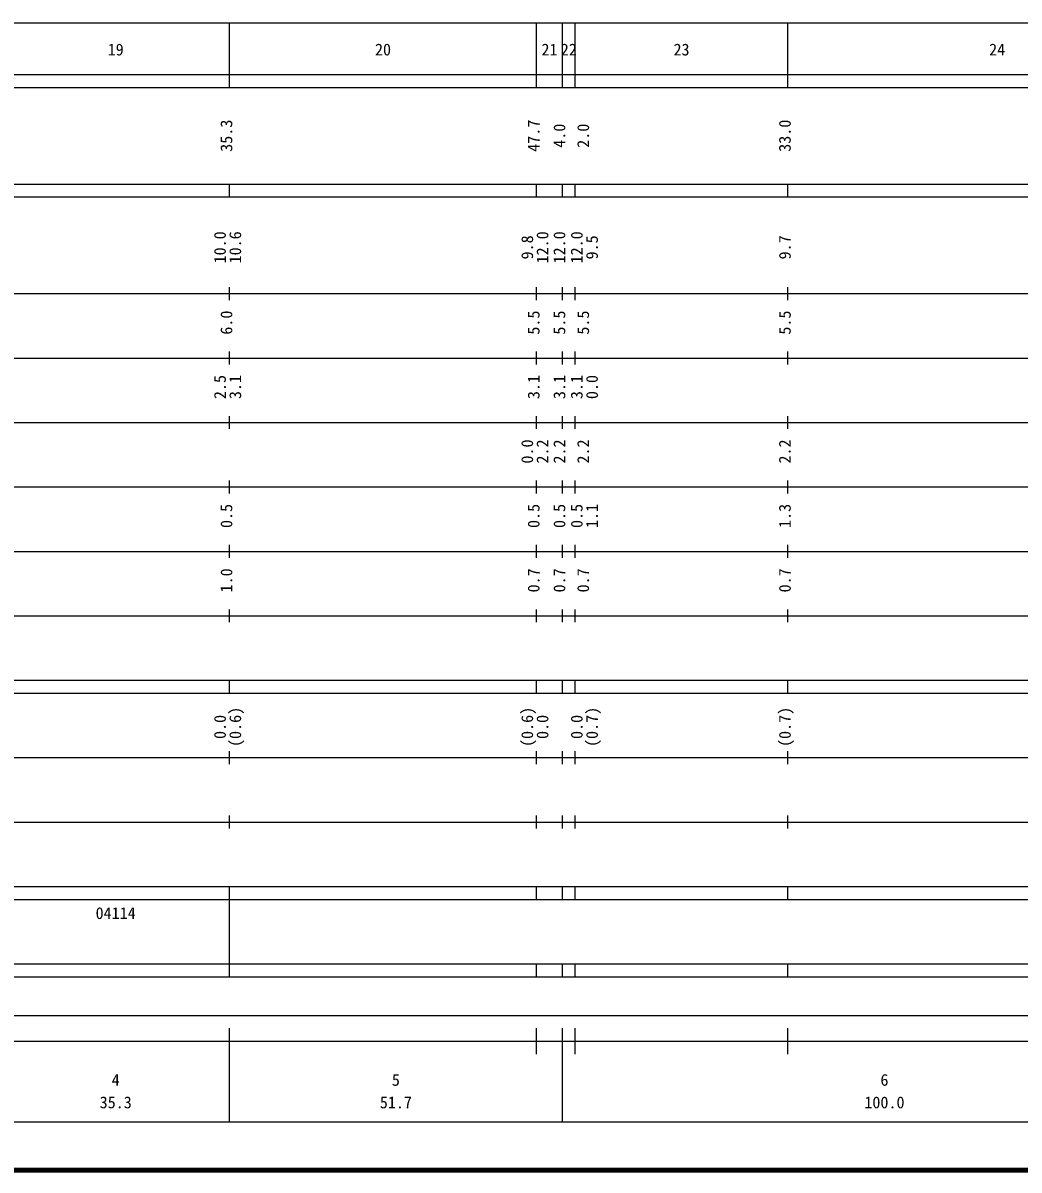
# Model space of a CAD drawing. Units: millimetres on the paper, enlarged 1000 times. Extents: x 40000 to 680000, y 20000 to 380000.
# Drawn here: x 284248 to 438902, y 20000 to 198000 of the extents above; entities that cross this region are included whole.
import ezdxf
from ezdxf.enums import TextEntityAlignment as Align

# ---------------------------------------------------------------- set-up
doc = ezdxf.new("R2010")
doc.units = ezdxf.units.MM
doc.header["$LTSCALE"] = 1000
doc.layers.add('M-TTL', color=2, linetype='Continuous', lineweight=140)
doc.layers.add('M-TTL-BAND', color=7, linetype='Continuous', lineweight=25)
doc.styles.add('ＭＳ ゴシック', font='')
doc.styles.get('ＭＳ ゴシック').set_extended_font_data('MS Gothic')

msp = doc.modelspace()

# ---------------------------------------------------------------- linework, layer by layer
at = {"layer": 'M-TTL'}
msp.add_line((40000, 20000), (680000, 20000), dxfattribs=at)
at = {"layer": 'M-TTL-BAND'}
for p, q in [((68000, 198000), (579000, 198000)), ((316300, 188000), (316300, 198000)), ((364000, 188000), (364000, 198000)), ((368000, 188000), (368000, 198000)), ((370000, 188000), (370000, 198000)), ((403000, 188000), (403000, 198000)), ((40000, 190000), (579000, 190000)), ((40000, 188000), (579000, 188000)), ((40000, 173000), (579000, 173000)), ((316300, 171000), (316300, 173000)), ((364000, 171000), (364000, 173000)), ((368000, 171000), (368000, 173000)), ((370000, 171000), (370000, 173000)), ((403000, 171000), (403000, 173000)), ((40000, 171000), (579000, 171000)), ((316300, 155000), (316300, 157000)), ((364000, 155000), (364000, 157000)), ((368000, 155000), (368000, 157000)), ((370000, 155000), (370000, 157000)), ((403000, 155000), (403000, 157000)), ((40000, 156000), (579000, 156000)), ((46000, 146000), (579000, 146000)), ((316300, 145000), (316300, 147000)), ((364000, 145000), (364000, 147000)), ((368000, 145000), (368000, 147000)), ((370000, 145000), (370000, 147000)), ((403000, 145000), (403000, 147000)), ((52000, 136000), (579000, 136000)), ((316300, 135000), (316300, 137000)), ((364000, 135000), (364000, 137000)), ((368000, 135000), (368000, 137000)), ((370000, 135000), (370000, 137000)), ((403000, 135000), (403000, 137000)), ((316300, 125000), (316300, 127000)), ((364000, 125000), (364000, 127000)), ((368000, 125000), (368000, 127000)), ((370000, 125000), (370000, 127000)), ((403000, 125000), (403000, 127000)), ((46000, 126000), (579000, 126000)), ((52000, 116000), (579000, 116000)), ((316300, 115000), (316300, 117000)), ((364000, 115000), (364000, 117000)), ((368000, 115000), (368000, 117000)), ((370000, 115000), (370000, 117000)), ((403000, 115000), (403000, 117000)), ((316300, 105000), (316300, 107000)), ((364000, 105000), (364000, 107000)), ((368000, 105000), (368000, 107000)), ((370000, 105000), (370000, 107000)), ((403000, 105000), (403000, 107000)), ((46000, 106000), (579000, 106000)), ((40000, 96000), (579000, 96000)), ((316300, 94000), (316300, 96000)), ((364000, 94000), (364000, 96000)), ((368000, 94000), (368000, 96000)), ((370000, 94000), (370000, 96000)), ((403000, 94000), (403000, 96000)), ((40000, 94000), (579000, 94000)), ((49000, 84000), (579000, 84000)), ((316300, 83000), (316300, 85000)), ((364000, 83000), (364000, 85000)), ((368000, 83000), (368000, 85000)), ((370000, 83000), (370000, 85000)), ((403000, 83000), (403000, 85000)), ((316300, 73000), (316300, 75000)), ((364000, 73000), (364000, 75000)), ((368000, 73000), (368000, 75000)), ((370000, 73000), (370000, 75000)), ((403000, 73000), (403000, 75000)), ((40000, 74000), (579000, 74000)), ((40000, 64000), (579000, 64000)), ((316300, 62000), (316300, 64000)), ((364000, 62000), (364000, 64000)), ((368000, 62000), (368000, 64000)), ((370000, 62000), (370000, 64000)), ((403000, 62000), (403000, 64000)), ((40000, 62000), (579000, 62000)), ((316300, 52000), (316300, 62000)), ((40000, 52000), (579000, 52000)), ((316300, 50000), (316300, 52000)), ((364000, 50000), (364000, 52000)), ((368000, 50000), (368000, 52000)), ((370000, 50000), (370000, 52000)), ((403000, 50000), (403000, 52000)), ((40000, 50000), (579000, 50000)), ((71000, 44000), (565000, 44000)), ((316300, 27500), (316300, 42000)), ((364000, 38000), (364000, 42000)), ((368000, 27500), (368000, 42000)), ((370000, 38000), (370000, 42000)), ((403000, 38000), (403000, 42000)), ((40000, 40000), (579000, 40000)), ((68000, 27500), (579000, 27500))]:
    msp.add_line(p, q, dxfattribs=at)

# ---------------------------------------------------------------- texts
at = {"layer": 'M-TTL-BAND', "style": 'ＭＳ ゴシック'}
for s, p in [('19', (298650, 192405)), ('20', (340150, 192405)), ('21', (366000, 192405)), ('22', (369000, 192405)), ('23', (386500, 192405)), ('24', (435500, 192405)), ('4', (298650, 32523)), ('5', (342150, 32523)), ('6', (418000, 32523)), ('35.3', (298650, 29033)), ('51.7', (342150, 29033)), ('100.0', (418000, 29033))]:
    msp.add_text(s, height=1833, dxfattribs=at).set_placement(p, align=Align.BOTTOM_CENTER)
for s, p in [('35.3', (317300, 180500)), ('47.7', (365000, 180500)), ('4.0', (369000, 180500)), ('2.0', (372689, 180500)), ('33.0', (404000, 180500)), ('10.6', (318670, 163174)), ('10.0', (316300, 163174)), ('9.8', (364000, 163174)), ('12.0', (366370, 163174)), ('12.0', (369000, 163174)), ('12.0', (371689, 163174)), ('9.5', (374059, 163174)), ('9.7', (404000, 163174)), ('6.0', (317300, 151500)), ('5.5', (365000, 151500)), ('5.5', (369000, 151500)), ('5.5', (372689, 151500)), ('5.5', (404000, 151500)), ('2.5', (316300, 141500)), ('3.1', (318670, 141500)), ('3.1', (365000, 141500)), ('3.1', (369000, 141500)), ('3.1', (371689, 141500)), ('0.0', (374059, 141500)), ('0.0', (364000, 131500)), ('2.2', (366370, 131500)), ('2.2', (369000, 131500)), ('2.2', (372689, 131500)), ('2.2', (404000, 131500)), ('0.5', (317300, 121500)), ('0.5', (365000, 121500)), ('0.5', (369000, 121500)), ('0.5', (371689, 121500)), ('1.1', (374059, 121500)), ('1.3', (404000, 121500)), ('1.0', (317300, 111500)), ('0.7', (365000, 111500)), ('0.7', (369000, 111500)), ('0.7', (372689, 111500)), ('0.7', (404000, 111500)), ('(0.6)', (318670, 88764)), ('(0.6)', (364000, 88764)), ('(0.7)', (374059, 88764)), ('(0.7)', (404000, 88764)), ('0.0', (316300, 88764)), ('0.0', (366370, 88764)), ('0.0', (371689, 88764))]:
    msp.add_text(s, height=1833, rotation=90, dxfattribs=at).set_placement(p, align=Align.BOTTOM_CENTER)
msp.add_text('04114', height=1833, dxfattribs=at).set_placement((295525, 58405), align=Align.BOTTOM_LEFT)

doc.saveas('drawing.dxf')
